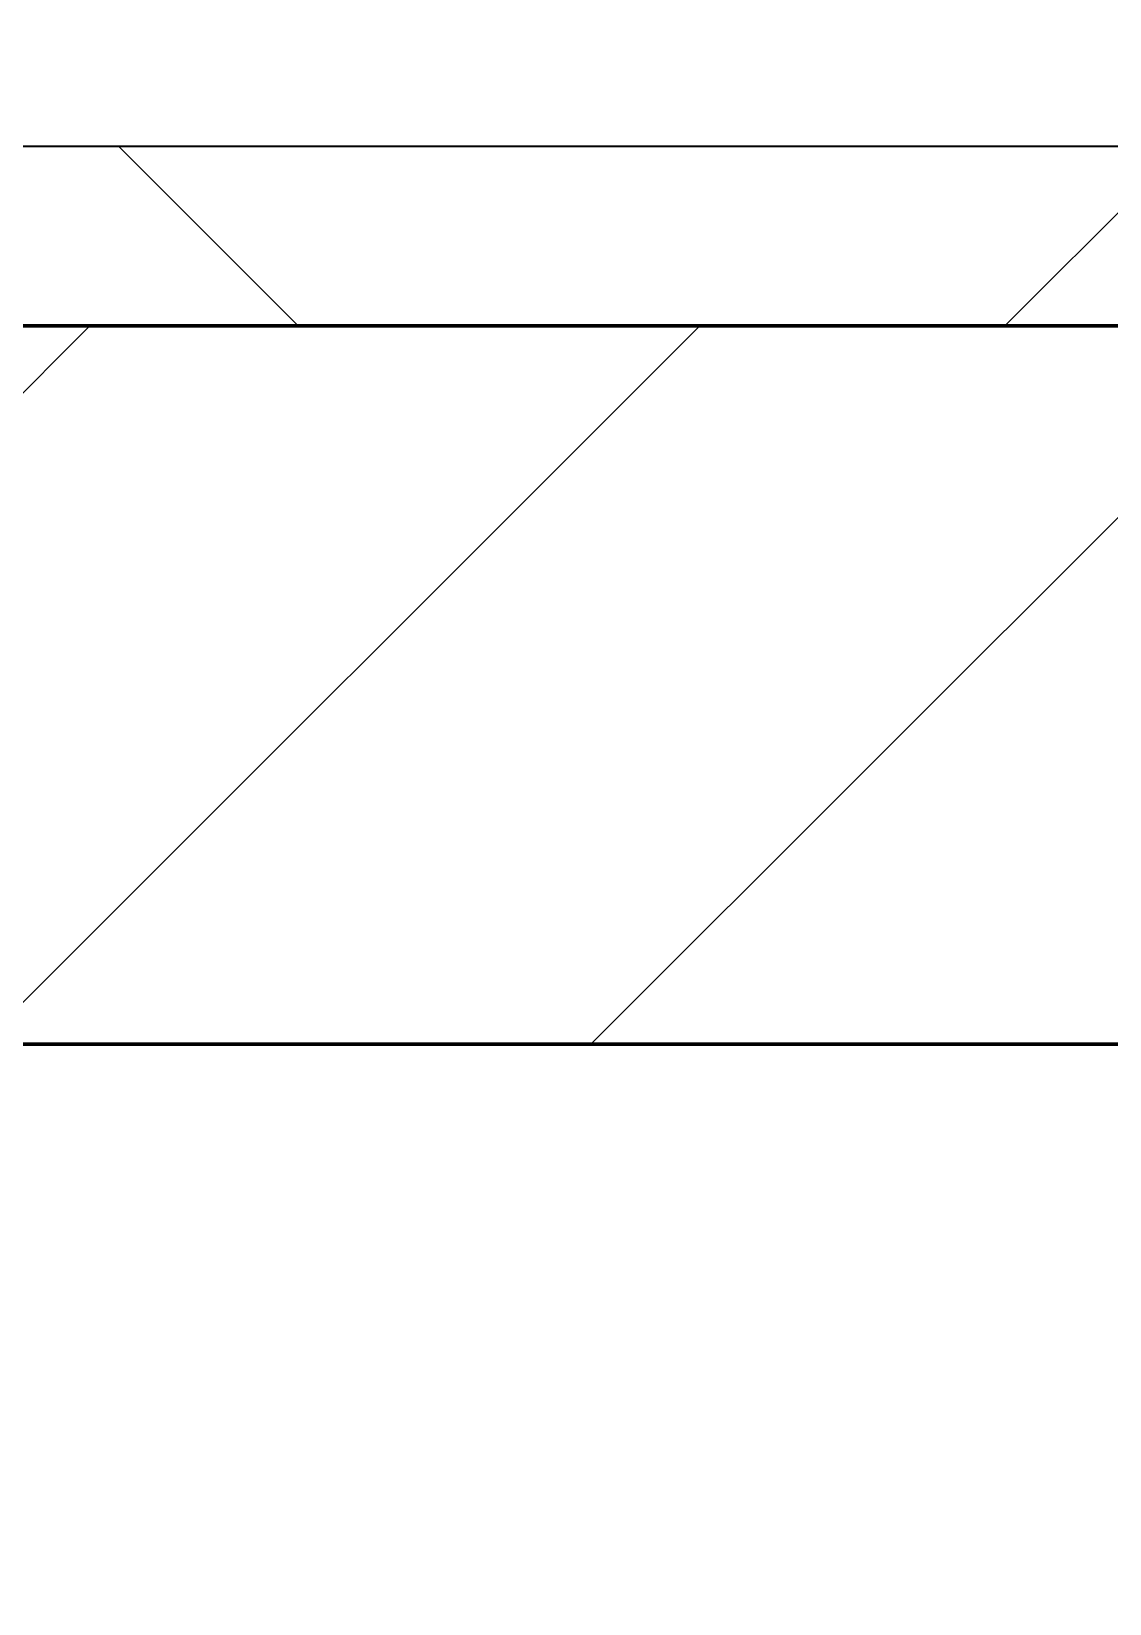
# Model space of a CAD drawing. Header units: millimetres. Extents: x -726012 to -647389, y -20772 to 18805.
# Drawn here: x -683873.9 to -683573.9, y 3773.3 to 4211 of the extents above; entities that cross this region are included whole.
import ezdxf
from ezdxf.xclip import XClip

# ---------------------------------------------------------------- set-up
doc = ezdxf.new("R2010")
doc.units = ezdxf.units.MM
doc.header["$XCLIPFRAME"] = 0
for name, color, linetype, lineweight in [('A-GLAZ-CURT', 2, 'Continuous', 9), ('A-WALL', 5, 'Continuous', 35), ('A-WALL-FNSH', 2, 'Continuous', 35), ('A-WALL-PATT', 1, 'Continuous', 35)]:
    doc.layers.add(name, color=color, linetype=linetype, lineweight=lineweight)
doc.layers.add('A11_ALU.SOLID SHEET', color=2, linetype='Continuous')

# ---------------------------------------------------------------- blocks, each defined once
blk = doc.blocks.new('PPLS-PP19_Custom Tile Pattern - Custom Tile Pattern-V187-4233-01 ENLARGED MULTI-PURPOSE LEVEL - REFLECTED CEILING PLAN - SHEET 4')
at = {"layer": 'A-GLAZ-CURT'}
for p, q in [((-300, 0), (300, 0)), ((300, 0), (-300, 0)), ((195.99, 0), (213.31, 0)), ((213.31, 0), (195.99, 0)), ((230.06, 0), (300, 0)), ((-300, -50), (300, -50)), ((300, -50), (-300, -50))]:
    blk.add_line(p, q, dxfattribs=at)
for points, knots in [([(300, 0), (286.53, 0), (254.22, 0), (207.11, 0), (177.41, 0), (159.34, 0), (158.33, 0), (158.3, 0)], [-285.253232, -285.253232, -285.253232, -285.253232, -244.693688, -187.987675, -143.776725, -129.632772, -123.352749, -123.352749, -123.352749, -123.352749]), ([(159.07, 0), (159.13, 0), (160.84, 0), (165.21, 0), (174.15, 0), (185.98, 0), (208.82, 0), (219.42, 0), (230.06, 0)], [-115.643202, -115.643202, -115.643202, -115.643202, -114.681583, -87.660824, -65.295536, -41.623857, -24.459831, 0, 0, 0, 0]), ([(171.51, 0), (176.48, 0), (193.23, 0), (201.73, 0), (208.81, 0), (213.9, 0), (241.96, 0), (266.73, 0), (281.71, 0), (291.71, 0), (296.52, 0), (297.86, 0), (298.09, 0)], [-7971.819559, -7971.819559, -7971.819559, -7971.819559, -7784.112253, -7606.717214, -7289.299508, -7042.621073, -6582.165592, -6068.460911, -5766.029927, -5566.724884, -5280.360606, -5199.253518, -5199.253518, -5199.253518, -5199.253518]), ([(182.25, 0), (184.5, 0), (191.38, 0), (201.08, 0), (207.47, 0), (213.96, 0), (215.11, 0)], [-244.878854, -244.878854, -244.878854, -244.878854, -237.955587, -223.92608, -215.862851, -208.75215, -208.75215, -208.75215, -208.75215]), ([(215.22, 0), (214.62, 0), (210.55, 0), (203.98, 0), (191.78, 0), (183.77, 0), (182.25, 0)], [-203.825446, -203.825446, -203.825446, -203.825446, -198.527383, -184.406837, -162.427601, -157.275347, -157.275347, -157.275347, -157.275347]), ([(247.1, 0), (246.76, 0), (245.04, 0), (238.34, 0), (226.56, 0), (221.1, 0), (202.3, 0), (188.82, 0), (182.68, 0)], [-9649.085549, -9649.085549, -9649.085549, -9649.085549, -9581.591397, -9406.094246, -9221.510254, -9016.44624, -8717.832359, -8348.542888, -8348.542888, -8348.542888, -8348.542888]), ([(300, 0), (288.22, 0), (262, 0), (230.43, 0), (219.94, 0), (219.02, 0)], [-12528.858583, -12528.858583, -12528.858583, -12528.858583, -11905.454923, -11162.864862, -10856.732305, -10856.732305, -10856.732305, -10856.732305]), ([(219.9, 0), (220.86, 0), (227.84, 0), (242.06, 0), (246.54, 0), (246.96, 0)], [-10670.940496, -10670.940496, -10670.940496, -10670.940496, -10511.382485, -9925.173265, -9834.877357, -9834.877357, -9834.877357, -9834.877357]), ([(284.76, 0), (284.76, 0), (285.09, 0), (287.47, 0), (293.59, 0), (297.76, 0), (300, 0)], [-4110.630118, -4110.630118, -4110.630118, -4110.630118, -4053.389046, -3959.664717, -3862.421465, -3746.95702, -3746.95702, -3746.95702, -3746.95702]), ([(297.38, 0), (295.84, 0), (291.62, 0), (285.38, 0), (284.87, 0)], [-4803.172655, -4803.172655, -4803.172655, -4803.172655, -4358.271401, -4143.037883, -4143.037883, -4143.037883, -4143.037883])]:
    blk.add_open_spline(points, degree=3, knots=knots, dxfattribs=at)
blk = doc.blocks.new('PPLS-PP19_Custom Tile Pattern - Custom Tile Pattern-V188-4233-01 ENLARGED MULTI-PURPOSE LEVEL - REFLECTED CEILING PLAN - SHEET 4')
at = {"layer": 'A-GLAZ-CURT'}
for p, q in [((-300, 0), (300, 0)), ((300, 0), (-300, 0)), ((-293.07, 0), (-281.82, 0)), ((-281.82, 0), (-293.07, 0)), ((-281.06, 0), (-275.75, 0)), ((-275.75, 0), (-281.06, 0)), ((-222.32, 0), (-213.66, 0)), ((-213.66, 0), (-222.32, 0)), ((-212.75, 0), (-205, 0)), ((-205, 0), (-212.75, 0)), ((-300, -50), (300, -50)), ((300, -50), (-300, -50))]:
    blk.add_line(p, q, dxfattribs=at)
at = {"layer": 'A-GLAZ-CURT', "flags": 128}
for points in [[(-300, 0), (-291.56, 0), (-283.3, 0), (-275.2, 0), (-267.26, 0), (-259.45, 0), (-251.77, 0), (-244.2, 0), (-236.74, 0), (-229.36, 0), (-222.06, 0), (-214.83, 0), (-207.71, 0), (-200.76, 0), (-194.02, 0), (-187.54, 0), (-181.38, 0), (-175.58, 0), (-170.25, 0), (-165.64, 0), (-162.01, 0), (-159.53, 0), (-157.46, 0), (-154.52, 0), (-149.42, 0), (-141.84, 0), (-132.81, 0), (-126.08, 0)], [(-145.5, 0), (-150.63, 0), (-155.53, 0), (-160.27, 0), (-164.95, 0), (-169.65, 0), (-174.47, 0), (-179.49, 0), (-184.81, 0), (-190.44, 0), (-196.37, 0), (-202.58, 0), (-209.04, 0), (-215.73, 0), (-222.63, 0), (-229.72, 0), (-236.97, 0), (-244.39, 0), (-251.96, 0), (-259.67, 0), (-267.51, 0), (-275.48, 0), (-283.55, 0), (-291.73, 0), (-300, 0)], [(-125.17, 0), (-128.55, 0), (-134.16, 0), (-140.03, 0), (-144.45, 0)]]:
    blk.add_lwpolyline(points, dxfattribs=at)
at = {"layer": 'A-GLAZ-CURT'}
for points, knots in [([(-300, 0), (-284.65, 0), (-236.57, 0), (-185.94, 0), (-153.98, 0), (-144.41, 0)], [-5323.127839, -5323.127839, -5323.127839, -5323.127839, -4502.809032, -2700.551212, -1792.167866, -1792.167866, -1792.167866, -1792.167866]), ([(-212.75, 0), (-213.23, 0), (-234.64, 0), (-262.56, 0), (-294.48, 0), (-300, 0)], [-15163.813142, -15163.813142, -15163.813142, -15163.813142, -15131.813646, -13729.592194, -13439.944408, -13439.944408, -13439.944408, -13439.944408]), ([(-144.92, 0), (-147.67, 0), (-147.69, 0), (-158.72, 0), (-174.02, 0), (-185.59, 0), (-209.77, 0), (-232.01, 0), (-255.22, 0), (-262.59, 0), (-264.9, 0), (-265.4, 0)], [-2919.378265, -2919.378265, -2919.378265, -2919.378265, -2477.344047, -2237.412286, -2029.680487, -1755.085331, -1400.429864, -858.079193, -543.655514, -208.940337, 0, 0, 0, 0]), ([(-258.6, 0), (-257.91, 0), (-254.26, 0), (-241.25, 0), (-226.11, 0), (-216.2, 0), (-212.94, 0)], [-5722.54675, -5722.54675, -5722.54675, -5722.54675, -5657.471696, -5413.335975, -5017.494783, -4839.200608, -4839.200608, -4839.200608, -4839.200608]), ([(-213.59, 0), (-216.64, 0), (-222.26, 0), (-231.26, 0), (-233.46, 0), (-234, 0)], [-1138.186603, -1138.186603, -1138.186603, -1138.186603, -978.033455, -846.069444, -682.911962, -682.911962, -682.911962, -682.911962]), ([(-233.49, 0), (-233.44, 0), (-232.38, 0), (-230.74, 0), (-225.3, 0), (-223.63, 0)], [-455.274641, -455.274641, -455.274641, -455.274641, -440.605512, -119.536984, 0, 0, 0, 0]), ([(-212.77, 0), (-211.33, 0), (-202.26, 0), (-188.58, 0), (-169.02, 0), (-152.12, 0), (-136.84, 0), (-127.33, 0), (-124.19, 0), (-123.43, 0), (-123.28, 0)], [-5241.461711, -5241.461711, -5241.461711, -5241.461711, -5161.076232, -4739.070012, -4465.409639, -4149.119819, -3839.893365, -3647.167523, -3488.92562, -3439.852845, -3439.852845, -3439.852845, -3439.852845]), ([(-212.76, 0), (-212.7, 0), (-209.59, 0), (-200.2, 0), (-185.8, 0), (-171.77, 0), (-158.7, 0), (-157.22, 0)], [-4835.89986, -4835.89986, -4835.89986, -4835.89986, -4832.723979, -4666.091899, -4349.945572, -4000.813434, -3840.635403, -3840.635403, -3840.635403, -3840.635403]), ([(-144.36, 0), (-145.44, 0), (-150.25, 0), (-162.01, 0), (-177.91, 0), (-196.14, 0), (-207.61, 0), (-212.75, 0)], [-2370.319212, -2370.319212, -2370.319212, -2370.319212, -2308.929706, -2113.765672, -1763.376603, -1422.553702, -1152.796666, -1152.796666, -1152.796666, -1152.796666]), ([(-76.21, 0), (-78.2, 0), (-93.34, 0), (-133.57, 0), (-182.85, 0), (-211.88, 0)], [-19251.256298, -19251.256298, -19251.256298, -19251.256298, -18935.241197, -17136.203329, -15183.337975, -15183.337975, -15183.337975, -15183.337975]), ([(-152.35, 0), (-151.03, 0), (-148.64, 0), (-145.84, 0), (-144.53, 0)], [-3494.978217, -3494.978217, -3494.978217, -3494.978217, -3371.022232, -3302.946446, -3302.946446, -3302.946446, -3302.946446]), ([(-118.78, 0), (-121.86, 0), (-126.28, 0), (-136.96, 0), (-147.46, 0), (-150.03, 0), (-150.57, 0)], [-5938.474035, -5938.474035, -5938.474035, -5938.474035, -5700.061948, -5508.838257, -5298.784692, -5196.16478, -5196.16478, -5196.16478, -5196.16478]), ([(-150.34, 0), (-150.07, 0), (-148.47, 0), (-146.59, 0), (-144.47, 0)], [-4948.728362, -4948.728362, -4948.728362, -4948.728362, -4883.323924, -4599.265065, -4599.265065, -4599.265065, -4599.265065]), ([(-146.69, 0), (-146.59, 0), (-146.14, 0), (-145.35, 0), (-144.64, 0)], [-420.34245, -420.34245, -420.34245, -420.34245, -406.956646, -366.483943, -366.483943, -366.483943, -366.483943]), ([(-86.16, 0), (-91.37, 0), (-104.13, 0), (-122.65, 0), (-137.11, 0), (-142.82, 0), (-144.54, 0)], [-1681.3698, -1681.3698, -1681.3698, -1681.3698, -1374.161226, -945.742622, -741.901385, -592.964636, -592.964636, -592.964636, -592.964636]), ([(-144.38, 0), (-144.23, 0), (-139.68, 0), (-137.28, 0), (-133.93, 0), (-128.78, 0), (-126.5, 0)], [-6032.766367, -6032.766367, -6032.766367, -6032.766367, -6017.569127, -5560.701257, -5364.112219, -5231.017328, -5231.017328, -5231.017328, -5231.017328]), ([(-143.97, 0), (-142.91, 0), (-138.3, 0), (-127.26, 0), (-107.3, 0), (-91.75, 0), (-80.09, 0), (-76.63, 0)], [-4577.573735, -4577.573735, -4577.573735, -4577.573735, -4440.880425, -4054.690705, -3793.097032, -3402.597032, -3216.673436, -3216.673436, -3216.673436, -3216.673436]), ([(-143.85, 0), (-135.75, 0), (-123.38, 0), (-110.8, 0), (-99.5, 0), (-91.46, 0)], [-1774.375946, -1774.375946, -1774.375946, -1774.375946, -1002.059161, -460.363443, 0, 0, 0, 0]), ([(-143.74, 0), (-142.58, 0), (-134.66, 0), (-128.29, 0), (-125.15, 0)], [-350.285375, -350.285375, -350.285375, -350.285375, -290.263673, 0, 0, 0, 0]), ([(-26.75, 0), (-27.82, 0), (-36.18, 0), (-53.55, 0), (-78.2, 0), (-110.94, 0), (-128.67, 0), (-142.38, 0), (-143.56, 0)], [-8718.362214, -8718.362214, -8718.362214, -8718.362214, -8532.293389, -8073.216054, -7508.296369, -7004.680444, -6449.282163, -6393.465623, -6393.465623, -6393.465623, -6393.465623]), ([(-133.82, 0), (-135.51, 0), (-137.36, 0), (-142.86, 0), (-143.33, 0)], [-2731.647847, -2731.647847, -2731.647847, -2731.647847, -2418.507304, -2390.191866, -2390.191866, -2390.191866, -2390.191866]), ([(-127.41, 0), (-131.63, 0), (-133.16, 0), (-134.09, 0), (-134.15, 0)], [-8540.990293, -8540.990293, -8540.990293, -8540.990293, -8266.114998, -8246.473386, -8246.473386, -8246.473386, -8246.473386]), ([(-134.15, 0), (-133.32, 0), (-130.31, 0), (-117.33, 0), (-92.68, 0), (-80.95, 0), (-76.09, 0)], [-7657.439573, -7657.439573, -7657.439573, -7657.439573, -7293.749979, -6839.55839, -6236.997189, -5752.880164, -5752.880164, -5752.880164, -5752.880164]), ([(-120.13, 0), (-120.14, 0), (-120.24, 0), (-121.3, 0), (-129.25, 0), (-133.82, 0)], [-2933.992132, -2933.992132, -2933.992132, -2933.992132, -2920.575025, -2840.280255, -2731.647847, -2731.647847, -2731.647847, -2731.647847]), ([(-113.43, 0), (-113.44, 0), (-113.96, 0), (-119.73, 0), (-125.43, 0), (-127.03, 0), (-127.41, 0)], [-328.499627, -328.499627, -328.499627, -328.499627, -282.672656, -98.539552, -24.539552, 0, 0, 0, 0]), ([(-126.5, 0), (-122.44, 0), (-108.71, 0), (-86.68, 0), (-63.44, 0), (-54.4, 0), (-48.53, 0), (-30.79, 0), (-21.5, 0), (-11.05, 0), (-8.75, 0)], [-5231.017328, -5231.017328, -5231.017328, -5231.017328, -4994.692869, -4542.524482, -4008.285538, -3689.699207, -3546.54457, -3315.260113, -2864.387349, -2740.056696, -2740.056696, -2740.056696, -2740.056696]), ([(-125.15, 0), (-124.93, 0), (-121.96, 0), (-113.01, 0), (-98.9, 0), (-87.78, 0), (-78.91, 0), (-76.09, 0)], [-3362.7396, -3362.7396, -3362.7396, -3362.7396, -3342.215224, -3074.362186, -2902.289527, -2605.247022, -2459.422528, -2459.422528, -2459.422528, -2459.422528]), ([(-122.08, 0), (-122.01, 0), (-121.69, 0), (-121.2, 0), (-120.88, 0)], [-3136.336417, -3136.336417, -3136.336417, -3136.336417, -3110.304437, -3035.164275, -3035.164275, -3035.164275, -3035.164275]), ([(-36.33, 0), (-36.43, 0), (-37.27, 0), (-45.02, 0), (-46.13, 0), (-60.59, 0), (-81.23, 0), (-99.51, 0), (-114.02, 0), (-117.28, 0), (-118.78, 0)], [-1855.773136, -1855.773136, -1855.773136, -1855.773136, -1810.870157, -1672.078046, -1405.135169, -1060.00838, -740.068933, -229.489605, -116.330425, 0, 0, 0, 0]), ([(-117.74, 0), (-117.19, 0), (-114.78, 0), (-113.43, 0), (-113.43, 0)], [-821.249067, -821.249067, -821.249067, -821.249067, -394.672656, -330.879064, -330.879064, -330.879064, -330.879064]), ([(-36.62, 0), (-36.62, 0), (-40.35, 0), (-44.32, 0), (-58.97, 0), (-85.2, 0), (-107.61, 0), (-116.56, 0), (-117.56, 0)], [-4069.478503, -4069.478503, -4069.478503, -4069.478503, -3858.647035, -3538.256648, -2842.901703, -2193.204658, -1433.981041, -985.49888, -985.49888, -985.49888, -985.49888]), ([(-115.82, 0), (-114.96, 0), (-110.41, 0), (-96.78, 0), (-84.09, 0), (-77.45, 0), (-76.52, 0)], [-5724.064692, -5724.064692, -5724.064692, -5724.064692, -5430.283136, -5103.229623, -4799.173296, -4749.755808, -4749.755808, -4749.755808, -4749.755808]), ([(9.32, 0), (9.08, 0), (7.65, 0), (2.57, 0), (-12.23, 0), (-25.64, 0), (-40, 0), (-56.24, 0), (-75.59, 0), (-94, 0), (-112.01, 0), (-114.94, 0), (-115.63, 0)], [-2922.926651, -2922.926651, -2922.926651, -2922.926651, -2882.788014, -2720.818881, -2518.50168, -2125.455881, -1792.521578, -1466.981642, -1208.454564, -789.402658, -501.969187, -243.577221, -243.577221, -243.577221, -243.577221])]:
    blk.add_open_spline(points, degree=3, knots=knots, dxfattribs=at)
for points in [[(-223.63, 0), (-220.79, 0), (-217.38, 0), (-213.8, 0)], [(-144.69, 0), (-146.67, 0), (-148.31, 0), (-149.07, 0)], [(-148.23, 0), (-147.18, 0), (-145.91, 0), (-144.74, 0)], [(-145.56, 0), (-146.23, 0), (-146.71, 0), (-146.95, 0)], [(-137.88, 0), (-140.35, 0), (-142.82, 0), (-144.5, 0)], [(-144.44, 0), (-143, 0), (-141.17, 0), (-138.62, 0)]]:
    blk.add_open_spline(points, degree=3, dxfattribs=at)
blk = doc.blocks.new('*U885')
at = {"layer": 'A-GLAZ-CURT'}
for name, p in [('PPLS-PP19_Custom Tile Pattern - Custom Tile Pattern-V187-4233-01 ENLARGED MULTI-PURPOSE LEVEL - REFLECTED CEILING PLAN - SHEET 4', (-7800, 11720.41)), ('PPLS-PP19_Custom Tile Pattern - Custom Tile Pattern-V188-4233-01 ENLARGED MULTI-PURPOSE LEVEL - REFLECTED CEILING PLAN - SHEET 4', (-7200, 11720.41))]:
    blk.add_blockref(name, p, dxfattribs=at)
blk = doc.blocks.new('*U1287')
blk.add_lwpolyline([(21173.36, -580), (28210, -580), (28210, -6849.96), (45954.15, -6849.96), (45954.15, 600), (82995.06, 600), (83086.47, 650), (90052, 650), (90392, 990), (103159.16, 990), (103159.16, 4990), (21173.36, 4990), (21173.36, 3485.45), (21203.36, 3485.45), (21203.36, 925.54), (21173.36, 925.54), (21173.36, -580)])

msp = doc.modelspace()

# ---------------------------------------------------------------- hatches: boundary and pattern name
at = {"layer": 'A-WALL-PATT', "lineweight": 9}
h = msp.add_hatch(dxfattribs=at)
h.set_pattern_fill('FP_3', color=256, style=0, pattern_type=2)
h.set_pattern_definition([(45, (0, 0), (-212.13203, 212.13203), []), (135, (0, 0), (-212.13203, -212.13203), [])])
h.paths.add_polyline_path([(-661708.03, 4129.02), (-661758.03, 4179.02), (-698678.22, 4179.02), (-698678.22, 4129.02), (-663127.46, 4129.02)])
h = msp.add_hatch(dxfattribs=at)
h.set_pattern_fill('FP_2', color=256, style=0, pattern_type=2)
h.set_pattern_definition([(45, (0, 0), (-84.852814, 84.852814), [])])
h.paths.add_polyline_path([(-661508.03, 3929.02), (-661708.03, 4129.02), (-698478.22, 4129.02), (-698478.22, 3929.02), (-661790.87, 3929.02)])

# ---------------------------------------------------------------- linework, layer by layer
at = {"layer": 'A-WALL', "color": 7, "lineweight": 70}
for p, q in [((-698478.22, 4129.02), (-661708.03, 4129.02)), ((-680392.37, 3929.02), (-698478.22, 3929.02))]:
    msp.add_line(p, q, dxfattribs=at)
at = {"layer": 'A-WALL-FNSH', "color": 250}
for p, q in [((-698678.22, 4179.02), (-661758.03, 4179.02)), ((-661708.03, 4129.02), (-698678.22, 4129.02))]:
    msp.add_line(p, q, dxfattribs=at)

# ---------------------------------------------------------------- block references
msp.add_blockref('*U885', (-676282.37, -7541.39))

# ---------------------------------------------------------------- next in the draw order: block references
at = {"layer": 'A11_ALU.SOLID SHEET'}
ref = msp.add_blockref('*U1287', (-744682.37, 3579.02), dxfattribs=at)
XClip(ref).set_block_clipping_path([(22516.8245944298, -23612.0000696909), (92487.8891097467, 7199.9972603897)])

doc.saveas('drawing.dxf')
